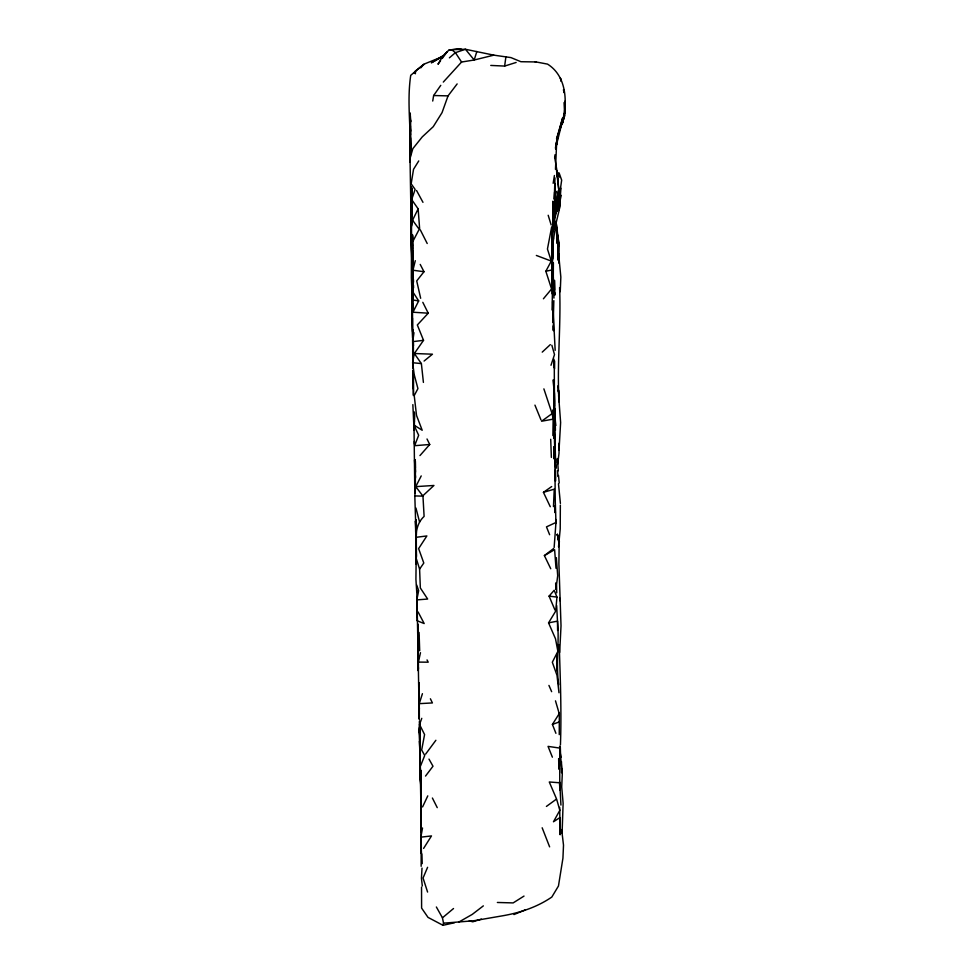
<?xml version="1.0" encoding="UTF-8"?>
<svg xmlns="http://www.w3.org/2000/svg" width="974" height="974" viewBox="0 0 974 974"><rect width="100%" height="100%" fill="white"/><g stroke="black" fill="none" stroke-linecap="round" stroke-linejoin="round"><path stroke-width="1.46" d="M410.31 113.751L410.346 127.265L409.811 113.739M412.903 289.12L412.294 235.026L412.501 256.503M412.477 234.71L412.489 254.969M412.586 306.98L412.586 309.805L412.477 286.417M412.806 288.45L412.489 263.771M414.047 411.844L414.011 423.483M416.361 553.135L416.275 532.169M418.321 669.296L418.175 640.076M552.209 276.567L552.136 284.968L552.343 276.981M552.209 273.572L552.221 260.058L552.209 273.341M553.305 283.787L553.329 262.761L553.122 292.127M554.096 447.492L554.084 458.024M554.182 413.548L554.182 406.268L555.728 468.299L554.705 453.117M558.638 758.588L558.881 768.851M559.673 807.312L560.172 834.779L559.88 817.612L553.463 821.776L559.843 810.307L556.678 799.35M411.673 235.477L412.501 279.818L412.209 249.977M412.197 256.807L412.209 249.551M412.489 268.434L412.209 235.099M413.293 388.906L413.353 374.491L413.341 395.517M416.239 531.061L416.251 520.019L416.373 527.226M553.865 300.637L553.098 322.065L553.098 304.911M411.478 187.519L411.503 212.77L411.503 198.258M412.477 284.457L412.452 268.787M412.404 257.221L412.452 244.474L412.416 248.93M412.489 287.476L412.404 291.75L412.428 272.111M415.813 520.798L415.776 525.132L415.788 521.053M416.75 592.314L415.922 579.372L416.178 556.921M422.533 827.973L420.841 837.165L421.377 853.65L420.975 816.09M553.829 448.089L553.841 458.06L553.719 455.345M411.491 187.958L411.503 226.175L411.454 215.144L411.43 216.605M412.404 267.692L412.355 276.007L412.392 255.541L412.16 276.677M412.477 318.035L412.574 338.307M412.952 308.612L412.939 306.031M414.34 426.588L414.279 413.171M415.776 525.132L415.801 520.579M419.624 733.824L421.255 826.305M421.535 887.107L421.608 908.085L428.012 917.386L442.987 925.3L454.554 922.731M552.696 246.519L552.538 259.327L553.354 237.875L552.55 251.024M553.293 304.521L553.439 330.673M555.484 169.354L556.617 143.312L555.752 148.194L558.516 133.085L562.607 118.049L556.556 138.917L564.92 115.334L564.396 102.392M559.088 443.158L559.027 453.251L557.639 464.269M559.015 769.034L558.906 759.33M412.866 289.047L412.891 286.271M412.854 288.901L412.343 252.826L412.708 273.645L412.099 257.696M413.049 368.489L413.195 340.851L413.463 353.428M418.284 664.329L418.333 658.777M421.218 811.537L421.072 832.624L420.61 770.702M552.477 247.019L552.404 255.529L552.648 239.945L552.404 274.327M553.159 330.125L553.183 325.876M411.052 195.506L411.125 187.629L411.247 203.018L411.04 187.495L411.503 196.48M412.392 283.276L412.379 284.846L412.051 262.213M412.489 264.904L412.367 279.855L412.428 256.649L412.647 286.965M412.952 308.527L412.976 305.605M413.098 361.269L413.366 342.933M553.22 284.298L553.122 292.626M555.862 588.917L555.911 583.231L555.85 589.075M412.27 270.248L412.319 290.447M412.27 293.271L412.343 287.257L411.734 315.552L412.83 340.413M412.513 284.238L412.501 272.477M412.976 358.919L412.586 339.476M413.256 370.68L413.536 394.811M418.175 656.159L416.787 590.5M552.173 272.233L552.368 254.153M553.098 322.065L553.147 317.195M554.133 457.622L554.096 447.784M560.951 188.226L559.234 209.873L554.693 228.878M411.515 202.665L411.539 224.556M414.267 414.9L414.291 427.61M417.14 620.194L417.298 607.934M553.889 455.625L553.841 447.492M552.879 435.597L553.317 409.92L553.78 422.399M553.11 317.621L553.232 309.269M414.449 422.059L414.437 416.592M414.035 428.791L414.827 493.161M418.333 667.19L418.272 670.818L418.333 667.872M419.197 714.721L419.331 717.412L419.319 707.745M411.065 187.118L411.552 214.95M411.515 197.405L411.527 214.268M413.475 285.272L413.414 288.121L411.576 249.941L410.03 158.421L412.854 148.632L422.241 136.908L433.26 126.669L442.038 112.643L448.04 95.878L457.135 83.922M422.813 302.33L428.243 313.19L412.964 312.228L418.686 300.893L412.526 291.457L412.404 296.644L412.477 293.88M412.842 341.521L413.037 361.89M554.559 368.951L554.62 360.977M442.987 925.3L443.523 923.182L473.888 920.747L502.56 915.804C520.031 912.784 537.112 907.147 551.82 897.054L558.455 886.011L562.935 858.179L563.508 845.152L562.083 833.196L563.13 803.221L561.706 786.943L562.302 773.916L559.6 746.23M552.136 284.968L552.343 276.579L552.477 289.217M559.161 543.906L557.359 534.373L559.161 543.906L558.893 563.69L561.024 625.832L559.673 652.446M556.799 662.929L557.018 654.467L557.104 671.062L557.043 654.565M411.247 188.079L410.821 235.465L412.489 276.884M554.06 432.712L553.926 437.874M410.151 119.96L410.578 154.769M418.284 663.562L419.258 719.579M559.259 734.639L559.319 712.895M557.018 655.624L556.933 658.436L556.921 655.612M420.537 778.165L420.914 790.681L419.27 732.947L419.538 724.51L421.766 718.337M412.538 331.477L412.526 291.457M553.792 423.02C555.168 449.124 554.876 475.324 555.277 501.5L555.959 522.478L554.133 547.607M410.553 137.858L410.407 151.542M419.27 732.947L419.477 727.128M421.158 866.3L421.121 845.31M551.771 244.498L552.124 235.915L551.795 242.976M554.571 192.085L554.267 199.305L554.973 177.913M554.693 189.2L554.937 183.429L554.644 207.389L552.757 224.994M559.807 188.932L558.82 201.874L552.903 226.528L554.437 218.651M553.463 506.614L554.243 489.179L543.443 492.345L550.261 506.711M560.245 291.676L560.841 277.054L558.589 253.581M411.503 211.188L411.539 239.141M411.527 239.908L411.345 277.602L412.282 300.564L413.463 279.55M422.01 868.102L421.45 878.304L422.302 885.999M561.523 772.723L561.487 761.631M552.721 222.62L553.122 215.838C551.369 247.226 553.086 278.601 552.039 309.976M410.066 155.024L410.626 145.382L410.042 162.268C411.88 133.316 406.438 103.999 410.724 75.339L423.787 64.199L420.853 67.827M558.966 193.631L556.726 211.772L557.944 201.667M412.964 288.109L413.426 280.999M560.427 745.049C561.633 711.58 560.293 678.087 559.198 644.581M552.696 221.902L553.098 216.009M559.076 192.949L558.431 202.568L561.669 180.141L559.1 172.909M543.882 388.869L552.088 413.621L541.581 421.231L553.183 419.137L554.413 401.044L554.279 361.561M557.238 139.477L555.582 148.973L555.947 146.112M559.417 193.229L558.82 201.874L553.877 219.649M553.756 217.811L555.375 205.295L552.952 218.773L558.565 190.344L554.036 213.769L554.291 211.212L551.808 242.782L551.856 229.986L552.209 260.63M415.849 529.113L414.814 495.912L415.569 487.219M555.777 610.43L556.945 597.086L554.206 590.256L549.08 596.125L554.997 610.089M415.338 73.805L415.606 70.846L424.92 63.773L442.671 56.577L431.372 62.811L444.217 54.982L448.734 50.258L451.644 49.686L465.438 49.272L493.818 55.153L510.96 57.6L520.907 61.715L536.029 61.946M552.769 240.335L553.013 237.729M416.385 557.505C416.714 543.699 412.635 527.019 424.104 516.403L422.959 496.143L415.764 486.635L421.218 475.921M554.656 157.666L554.985 154.781M558.638 195.896L558.991 193.01M555.959 146.964L562.85 119.437M555.704 148.572L556.361 143.592M490.762 65.428L504.642 66.074L505.871 57.028M554.754 227.295L555.156 224.288M412.72 359.114L412.72 341.667L413.974 332.694M552.014 235.282L554.474 218.833M553.062 242.465L555.862 223.825L554.851 228.026M556.629 142.18L556.945 140.073L555.63 147.439M559.015 450.353L560.622 422.546L558.601 395.383M410.565 120.082L410.529 151.786M553.159 183.319L554.413 175.503M554.742 227.819L555.338 224.105L554.815 226.857M432.724 101.04L433.637 95.525L440.772 85.347M555.752 147.391L556.41 143.482M563.958 114.116L562.424 123.077C567.525 102.94 567.221 76.471 547.534 64.114L534.909 61.727M564.47 111.133L564.384 102.501M412.513 220.331L418.138 208.85L411.661 199.573L415.131 189.431L411.174 183.806L413.536 169.281L418.735 160.941M427.014 438.982L429.729 444.485L414.62 445.702L418.662 435.256L413.938 425.054L422.192 430.252L416.519 415.387L414.218 395.602L417.931 388.614L414.206 374.6L412.623 362.73L414.181 354.012M556.276 143.872L555.582 147.354L556.422 142.947M555.57 147.902L556.897 140.195M558.516 546.864L560.22 528.931L560.342 505.116M551.674 226.881L547.449 249.027L551.284 261.081L545.842 271.259L551.491 288.73M417.213 617.297L416.823 599.899L418.674 590.621L416.58 584.826M552.855 222.145L553.451 219.26M557.432 202.263L554.279 217.494L559.587 193.656L557.785 200.827M420.488 652.69L418.382 662.101L428.219 662.186L427.038 659.922M415.289 260.679L412.939 270.224L423.994 271.722L416.714 280.926L420.658 298.275M562.29 123.832L563.958 117.817L561.231 124.063M476.846 51.488L474.204 59.998L461.566 62.032L443.292 82.084M422.424 693.683L419.27 703.654L432.419 702.936L430.386 698.772M550.992 365.274L554.51 354.573L551.844 345.222M420.524 766.014L424.725 755.483L421.669 749.992L424.579 734.542L419.538 724.51M427.598 867.298L423.057 878.012L427.586 892.062M422.57 806.935L427.781 795.868M413.195 240.785L419.197 229.292L412.55 220.185M558.979 692.758L556.994 675.323L552.331 662.235L557.883 651.326L555.509 638.798L548.557 622.861L555.521 611.404M423.605 848.415L431.47 835.923L420.841 837.165M555.911 733.312L552.416 724.425L559.234 713.638L555.484 700.842M416.823 599.899L427.647 599.047L420.342 587.955L419.599 569.108L423.8 563.033L418.625 548.618L426.856 535.943L415.935 537.331M423.41 382.405L421.377 363.582L414.34 353.513L423.532 340.328L417.335 324.963L428.243 313.19M413.853 73.257L415.606 70.846M440.528 60.79L437.983 64.247L442.111 57.283L447.309 51.561L442.22 58.477M425.614 754.132L435.877 740.277M425.528 776.071L432.992 766.221L428.986 759.099M543.407 298.787L551.223 289.4M419.952 455.576L429.729 444.485M542.226 352.125L550.31 344.626M449.391 57.831L455.418 52.669L465.438 49.272L474.204 59.998L493.818 55.153M443.523 923.182L442.452 917.812L453.531 908.523M424.08 361.05L432.456 354.195L414.34 353.513M483.348 905.869L472.22 914.416L458.791 922.074M550.748 568.755L544.393 555.594L553.488 548.618M546.414 806.423L556.239 799.277M543.443 492.345L551.686 486.55M524.012 896.08L513.152 902.91L497.373 902.472M544.393 555.594L554.62 549.689L556.008 568.28M555.959 522.478L546.475 526.873L549.628 534.726M513.98 914.549L525.4 909.838M552.416 724.425L559.076 722.014M504.642 66.074L516.135 62.458M481.363 919.127L472.743 921.806L469.285 920.82M545.842 271.259L552.477 269.835M548.557 622.861L557.493 621.132L556.653 605.536M448.734 50.258L458.206 48.7L461.603 49.236M412.72 341.667L423.532 340.328M557.311 534.909L559.405 542.08L557.359 534.373M415.764 486.635L433.941 485.466L422.801 495.827M433.637 95.525L448.04 95.878M414.814 495.912L422.959 496.143M560.927 805.072L559.758 782.792L549.275 781.976L556.507 798.863M412.623 362.73L421.377 363.582M549.08 596.125L556.945 597.086M412.233 299.907L418.686 300.893M536.345 255.444L551.284 261.081M417.103 620.755L424.177 623.543L418.077 611.94M451.644 49.686L455.418 52.669L461.566 62.032M436.364 906.989L442.452 917.812M416.543 190.49L422.972 202.336M556.434 170.803L559.709 177.012L556.544 170.401M420.22 264.417L423.994 271.722M420.269 229.803L427.209 243.512M432.395 798.023L437.241 807.641M548.934 685.416L551.649 691.674M534.945 405.123L540.984 419.928M552.38 757.175L548.045 746.376L559.721 748.081L559.758 782.792M542.165 827.79L549.616 846.869M416.178 558.224L419.599 569.108M548.192 215.266L551.15 224.921M415.947 508.026L419.575 522.04M556.507 228.914L556.227 223.058L559.173 245.886L558.881 263.102L558.577 255.918M558.577 243.05L559.173 245.886L557.542 234.515M554.681 157.277L557.335 173.055L558.723 189.321L557.554 179.143M552.088 413.621L553.183 419.137M556.702 174.273L558.041 181.213L556.738 171.753L557.213 176.221M558.479 483.786L560.403 503.4M561.499 829.568L562.083 833.196M559.624 597.951L560.074 600.897M552.976 380.067L554.413 392.753M559.003 193.339L559.417 197.612L559.259 193.546M559.6 287.598C561.097 324.293 557.116 361.196 558.845 398.049L558.492 389.941L559.271 402.25M558.504 475.422L559.21 483.031M555.789 221.013L557.225 243.549L556.653 231.836M558.248 391.378L557.859 385.85M559.953 749.724L560.647 757.65L560.306 746.608M556.434 227.38L557.104 235.318L556.227 223.058M558.674 684.685C555.752 663.538 559.502 642.329 557.493 621.132L557.603 630.47M556.337 557.627L557.7 575.671L556.556 584.57L556.726 592.789M412.854 404.624L414.06 430.131M558.297 470.783L557.396 458.559L557.42 462.687M418.138 208.85L419.636 228.707M555.168 350.336L552.648 301.222M561.572 768.316L561.681 769.813M559.575 784.35L559.989 790.218L559.526 781.72M410.979 206.573L411.539 214.548M554.535 289.984L554.449 280.256L554.876 295.11L554.705 292.553M554.669 409.53L555.484 425.833L555.131 416.409M554.681 505.908L554.997 511.265M554.949 408.91L555.484 425.833M412.513 258.512L411.6 237.206L412.477 270.882M412.757 262.895L412.915 265.805M555.691 519.471L555.898 523.501M412.489 245.326L411.99 235.16M412.574 288.876L412.355 265.476M411.503 223.216L410.943 212.04L411.478 222.583M412.562 288.645L412.428 285.954L412.489 290.155M410.529 134.802L409.786 113.8L410.517 130.893M416.409 549.908L415.472 520.98L415.679 532.279M419.952 734.457L420.244 740.313M557.639 470.953L557.907 476.469M410.188 114.007L410.565 121.945M410.139 112.887L410.553 121.616M555.728 468.299L554.693 441.575L554.863 449.075M555.107 507.344L555.35 512.738M412.16 261.215L412.708 273.645M413.232 340.267L413.475 345.782M410.2 113.812L410.322 116.783M411.089 187.982L411.393 194.727L411.32 187.264M412.501 260.216L411.819 245.387L412.306 264.94L411.88 235.927M415.971 528.456L415.752 520.286L416.409 534.945M418.357 636.253L417.858 624.224L418.004 633.624M419.745 725.265L420.159 745.901L419.757 725.837L419.806 731.535L419.806 730.926M553.95 298.068L553.305 277.127M412.172 249.551L412.477 257.002M412.051 261.762L411.953 250.513L412.501 267.351M413.28 305.86L413.402 308.697M412.684 351.285L412.903 356.46M415.423 478.453L414.973 460.105M416.142 520.335L416.385 526.216M421.255 803.221L419.575 741.08L420.086 761.826M554.705 509.597L554.827 512.482M415.752 520.286L416.239 532.754L415.861 520.944M419.916 734.238L420.135 739.656L419.514 720.979M553.037 410.078L553.256 415.74M410.005 118.085L410.529 131.6M412.099 257.319L412.465 267.01M415.07 465.353L415.387 473.656M418.771 683.03L419.307 708.731M419.295 705.797L418.723 683.468M418.747 683.578L419.307 706.053M411.503 210.08L411.405 207.377L411.503 210.323M412.489 262.286L412.172 250.379M412.319 272.014L412.501 277.091M415.399 471.416L415.021 460.946L415.387 471.988M415.971 522.356L416.361 533.448M419.319 708.938L418.82 686.743L419.319 705.419M553.366 410.419L553.719 420.731M550.712 439.323L551.357 457.415M555.691 583.633L555.825 587.699L555.789 583.487M412.306 293.174L412.501 298.604M419.063 632.43L419.697 650.79M419.027 683.212L419.283 690.59M418.796 686.195L419.112 700.963M410.553 149.18L410.358 143.275L410.541 150.252M412.319 234.576L412.465 238.922M411.515 211.808L411.004 186.971M411.783 235.708L411.917 239.774L411.807 235.623M412.647 308.563L412.465 303.011L412.672 308.831M553.962 359.199L554.206 367.356M554.352 404.052L554.036 387.64M555.679 583.28L555.825 587.699M410.529 147.829L410.091 114.689M411.941 249.113L412.477 266.827M412.611 271.198L412.842 278.759M412.16 249.174L412.501 260.983M413.061 308.843L412.964 305.848L413.049 308.709M412.477 292.748L412.148 280.549L412.513 293.722M413.195 345.271L412.745 330.028L412.915 337.138M415.168 468.604L415.423 477.516L414.547 459.996M417.98 637.471L417.785 625.296L417.883 632.503M419.027 682.786L419.283 691.71L419.149 684.259M420.196 726.336L420.281 729.124M420.269 755.349L419.904 736.624M554.523 431.348L554.754 439.517M411.393 186.789L411.515 191.172M411.527 209.215L411.125 187.629M412.392 235.318L412.501 239.3M412.477 271.527L412.258 262.785L412.477 279.246M413.146 305.994L413.232 308.709M412.501 302.196L412.282 294.805L412.477 303.194M412.623 306.64L412.708 309.598M418.978 682.774L419.307 703.545M418.99 683.395L419.051 685.489M419.757 725.837L419.916 731.559M419.599 731.097L419.636 732.399M421.937 854.003L422.217 863.658M553.135 417.749L552.867 410.699M411.454 210.153L411.527 213.062M411.503 213.428L411.162 192.048M414.997 459.813L415.241 469.663M414.961 460.422L415.411 483.92M421.267 799.009L419.782 749.262M554.267 389.454L554.352 405.988L554.072 380.152M412.319 271.04L412.489 278.454M414.9 460.471L415.155 474.155M417.931 626.258L418.053 631.286M417.931 629.642L417.809 624.577L417.943 635.766M419.697 727.164L419.806 731.498M553.78 446.993L553.877 451.084M554.693 507.941L554.79 512.129M412.331 234.637L412.501 242.051M412.44 274.364L412.063 256.284M418.065 625.405L418.223 642.864M417.736 624.078L417.87 630.068M419.733 723.56L419.928 731.754M420.89 782.402L421.267 798.704M552.416 248.638L552.562 254.884M552.295 278.065L552.453 285.93M555.411 430.301L554.474 393.216M553.585 410.626L553.67 415.107M553.536 410.2L553.646 415.788M411.491 202.969L411.174 187.653M412.501 243.865L412.331 235.659M411.515 193.534L411.405 188.067L411.503 196.565M413.037 370.242L413.305 382.806M414.961 465.974L415.216 478.551L414.924 460.702M417.785 649.585L417.907 655.672M418.333 668.688L418.114 644.922M553.281 410.724L553.402 416.75M411.515 212.953L411.15 187.069M415.241 459.704L415.411 468.092M418.016 640.722L418.333 658.047M420.61 770.933L420.707 781.939L420.537 772.09L420.634 779.492M417.761 625.125L417.98 636.314M552.66 302.037L552.94 318.279L552.818 310.049M554.023 458.742L553.975 447.59M411.503 206.038L411.345 187.105M413.037 331.172L413.293 349.009L413.195 336.347M414.242 419.185L414.4 428.122M418.333 658.363L418.211 648.988L418.333 657.207M418.248 659.641L418.053 648.428L418.333 665.607M418.321 664.585L418.077 650.449M552.806 410.638L552.915 418.053M412.428 259.948L412.16 235.197M418.15 624.845L418.26 631.736M420.938 802.259L421.133 814.873M417.822 625.101L417.858 628.084M419.149 718.605L419.137 684.88M552.063 277.846L551.856 262.98L551.954 270.37M419.538 728.382L419.636 734.591M412.489 281.73L412.355 273.268L412.404 281.535M414.449 416.945L414.376 412.477L414.388 419.258M554.023 447.176L554.145 458.644M420.805 786.31L420.537 770.775M421.206 844.702L421.255 849.243M416.361 553.695L416.385 556.446M413 306.116L413.037 308.868M414.388 441.319L414.425 444.132M412.562 307.382L412.599 309.769M553.244 292.115L553.195 287.269L553.208 291.567M554.51 435.22L554.547 438.203M553.719 454.955L553.756 458.34M420.805 770.264L420.756 786.919L420.537 770.69M413.159 305.848L413.195 308.88M412.574 263.065L412.781 282.46L412.574 262.943M412.197 257.319L412.282 264.697M554.06 389.003L554.133 397.258L554.072 380.42M551.771 247.274L551.929 265.196M418.844 683.164L418.869 686.11M553.439 410.444L553.488 416.227M419.538 721.539L419.611 731.693M412.684 305.726L412.72 309.866M420.196 733.398L420.281 746.863M416.142 545.513L416.239 564.275M412.818 278.016L412.891 289.278M553.999 448.771L554.036 457.756M420.159 757.358L420.22 769.996M413.207 349.13L413.244 358.773L413.122 335.336M412.136 249.807L412.172 258.463M555.752 584.023L555.764 588.527M552.148 293.819L552.1 279.526L552.112 286.806M415.387 461.311L415.411 472.633M413.11 329.979L413.146 344.589M412.513 262.456L412.526 265.452M412.404 249.977L412.428 258.268M417.773 624.833L417.785 643.023M412.294 235.026L412.294 236.268M554.072 436.011L554.072 438.081M555.448 477.199L555.448 481.168L555.423 469.894L555.448 477.199M411.71 235.866L411.698 238.764L411.698 235.842M553.062 208.485L553.013 220.988L552.989 201.119L553.062 208.485M558.272 238.557L557.883 259.778L558.272 238.557M411.138 188.189L411.016 193.777L411.016 188.25M560.756 195.238L559.234 209.873L560.756 195.238M565.224 101.174L564.494 113.678L565.224 101.174M555.85 191.33L554.072 209.885L555.85 191.33M561.219 81.146L560.44 78.237L561.207 81.134M564.275 92.725L563.508 89.827L564.275 92.725"/></g></svg>
